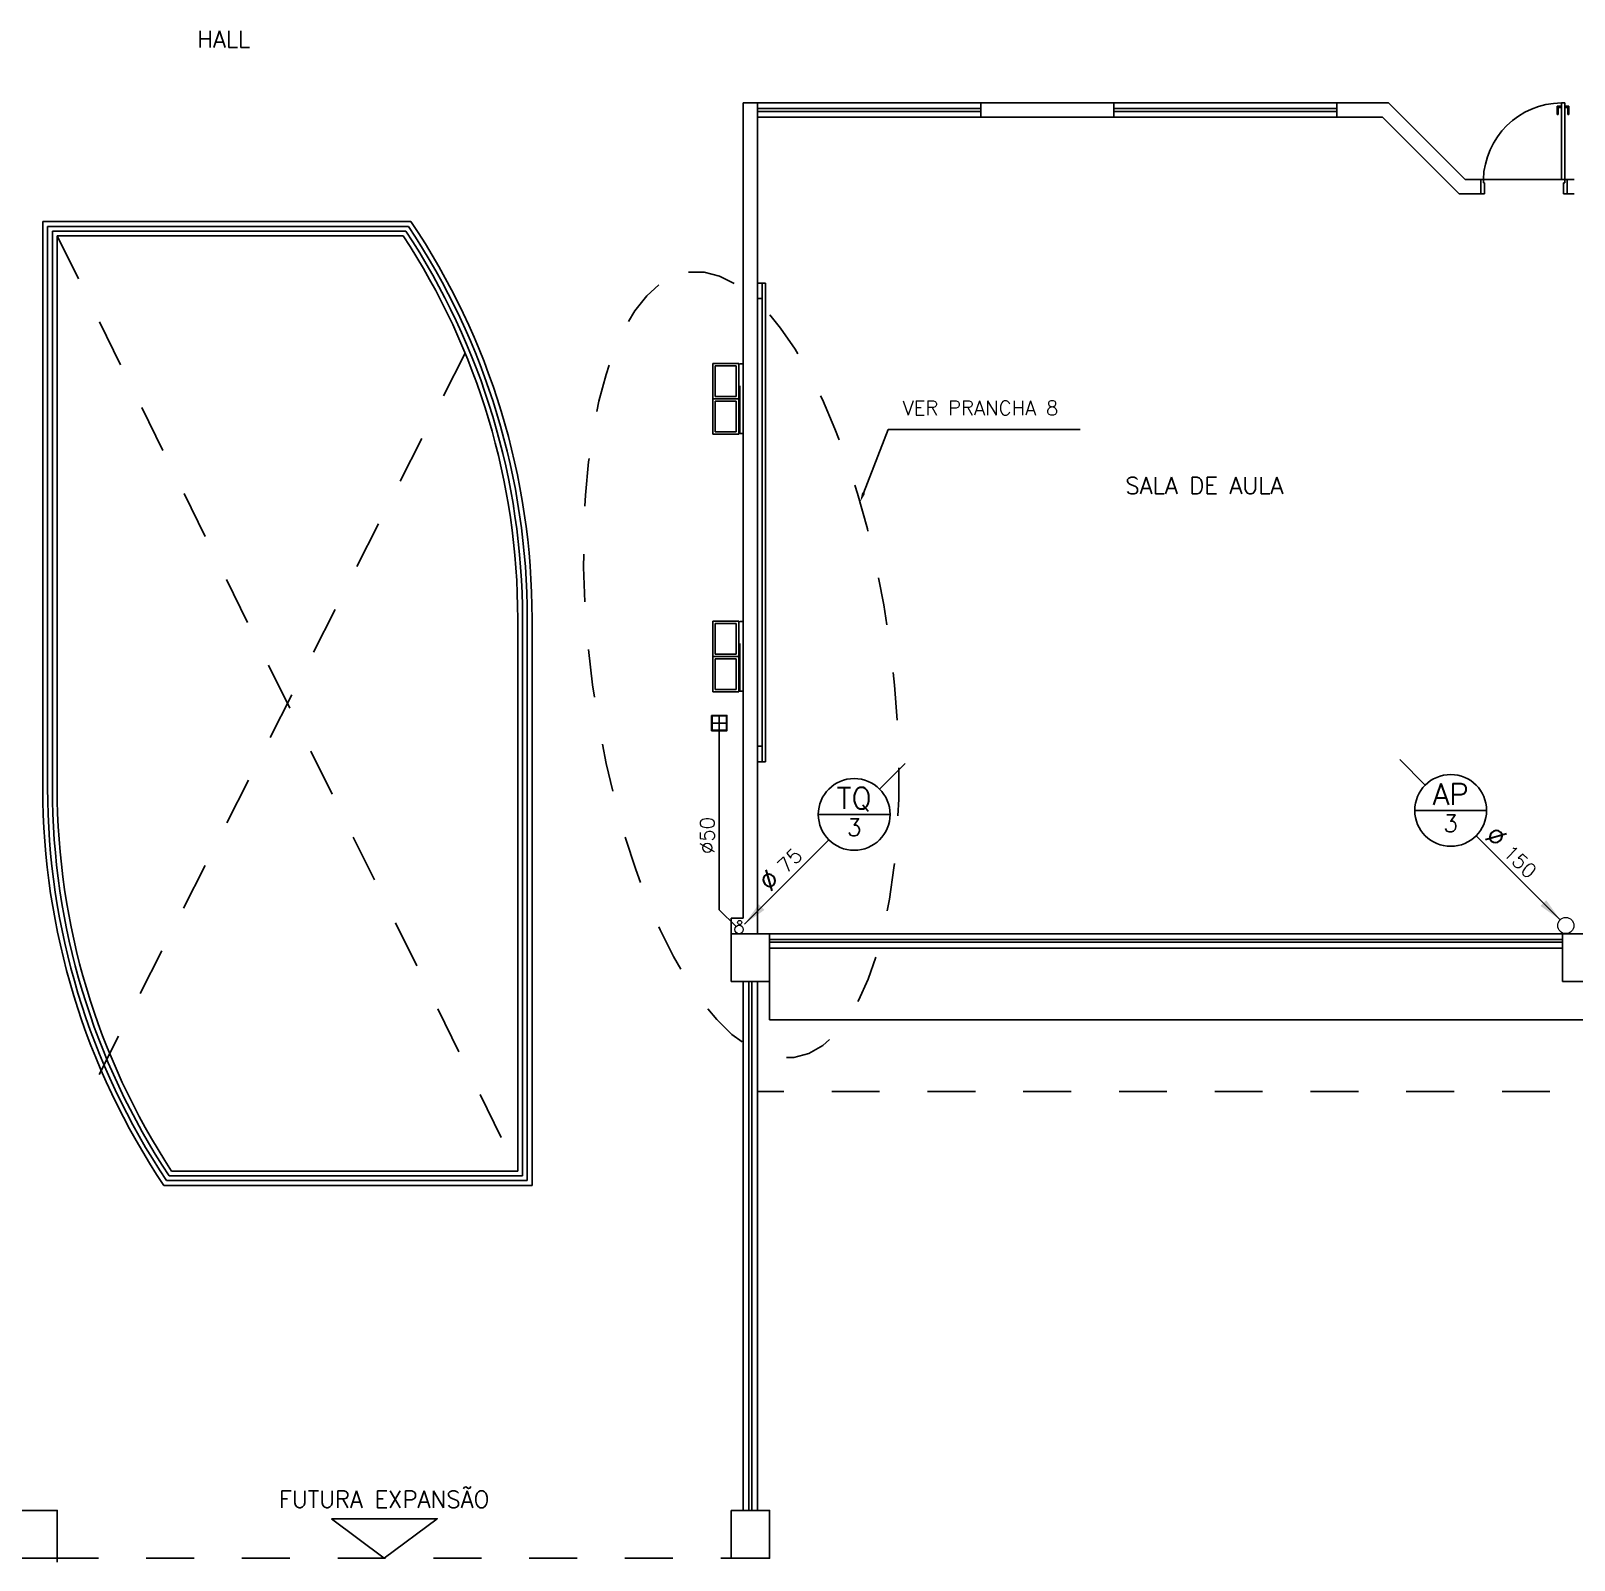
# Model space of a CAD drawing. Header units: millimetres. Extents: x -2485 to 3289, y -257 to 1952.
# Drawn here: x 20.567 to 23.791, y 35.235 to 38.431 of the extents above; entities that cross this region are included whole.
import ezdxf
from ezdxf.enums import TextEntityAlignment as Align

# ---------------------------------------------------------------- set-up
doc = ezdxf.new("R2010")
doc.units = ezdxf.units.MM
doc.header["$LTSCALE"] = 0.3
for name, pattern in [('CONTINUO', [0]), ('HIDDEN2', [0.1875, 0.125, -0.0625]), ('T-5CM', [0.1, 0.05, -0.05])]:
    doc.linetypes.add(name, pattern=pattern)
for name, color, linetype in [('AF', 4, 'Continuous'), ('IMPLANTAÇÃO ESGOTO', 2, 'Continuous'), ('PAREDE', 7, 'CONTINUO'), ('PILAR', 2, 'Continuous'), ('PROJEÇÃO', 11, 'HIDDEN2'), ('SAN', 11, 'Continuous'), ('TEX', 11, 'Continuous'), ('TEXTO', 3, 'Continuous')]:
    doc.layers.add(name, color=color, linetype=linetype)
doc.layers.add('prumada', color=9, linetype='Continuous', lineweight=15)
doc.styles.add('ROMANS', font='romans.shx', dxfattribs={"height": 0.03})

# ---------------------------------------------------------------- blocks, each defined once
blk = doc.blocks.new('CS150')
at = {"layer": 'SAN'}
for p, q in [((-0.075, 0), (0.075, 0)), ((0, 0.075), (0, -0.075))]:
    blk.add_line(p, q, dxfattribs=at)
for points in [[(-0.08, 0.08), (-0.08, -0.08), (0.08, -0.08), (0.08, 0.08)], [(-0.075, 0.075), (-0.075, -0.075), (0.075, -0.075), (0.075, 0.075)]]:
    blk.add_lwpolyline(points, close=True, dxfattribs=at)
blk = doc.blocks.new('n135')
at = {"layer": 'TEX'}
blk.add_line((-0.2936, 0.2936), (-0.347, 0.347), dxfattribs=at)
at = {"layer": 'TEX', "color": 5, "linetype": 'Continuous'}
blk.add_line((-0.3155, 0.2405), (-0.1655, 0.2405), dxfattribs=at)
at = {"layer": 'TEX', "color": 11}
blk.add_line((-0.0113, 0.0113), (-0.1875, 0.1875), dxfattribs=at)
blk.add_line((-0.0113, 0.0113), (-0.1875, 0.1875), dxfattribs=at)
at = {"layer": 'TEX', "color": 5, "linetype": 'Continuous'}
blk.add_circle((-0.2405, 0.2405), 0.075, dxfattribs=at)
blk.add_circle((-0.2405, 0.2405), 0.075, dxfattribs=at)
at = {"layer": 'TEX', "color": 11}
blk.add_solid([(-0.0526, 0.0408), (-0.0408, 0.0526), (-0.0113, 0.0113)], dxfattribs=at)
blk.add_solid([(-0.0526, 0.0408), (-0.0408, 0.0526), (-0.0113, 0.0113)], dxfattribs=at)
at = {"layer": 'TEX', "color": 5, "style": 'ROMANS'}
blk.add_text('%%c', height=0.04, rotation=315, dxfattribs=at).set_placement((-0.1722, 0.1839))
at = {"layer": 'TEX', "color": 9, "linetype": 'Continuous', "style": 'ROMANS'}
for tag, height, p in [('L', 0.045, (-0.2405, 0.2518)), ('N', 0.036, (-0.2405, 0.1956))]:
    blk.add_attdef(tag, text='', height=height, dxfattribs=at).set_placement(p, align=Align.CENTER)
at = {"layer": 'TEX', "color": 5, "linetype": 'Continuous', "style": 'ROMANS'}
blk.add_attdef('N', (-0.1334, 0.1503), '', height=0.03, rotation=315, dxfattribs=at)
blk = doc.blocks.new('n45')
at = {"layer": 'TEX'}
blk.add_line((0.2936, 0.2936), (0.347, 0.347), dxfattribs=at)
at = {"layer": 'TEX', "color": 5, "linetype": 'Continuous'}
blk.add_line((0.1655, 0.2405), (0.3155, 0.2405), dxfattribs=at)
at = {"layer": 'TEX', "color": 11}
blk.add_line((0.0115, 0.0115), (0.1875, 0.1875), dxfattribs=at)
at = {"layer": 'TEX', "color": 5, "linetype": 'Continuous'}
blk.add_circle((0.2405, 0.2405), 0.075, dxfattribs=at)
at = {"layer": 'TEX', "color": 11}
blk.add_solid([(0.0527, 0.0409), (0.0409, 0.0527), (0.0115, 0.0115)], dxfattribs=at)
at = {"layer": 'TEX', "color": 5, "style": 'ROMANS'}
blk.add_text('%%c', height=0.04, rotation=45, dxfattribs=at).set_placement((0.0649, 0.0766))
at = {"layer": 'TEX', "color": 9, "linetype": 'Continuous', "style": 'ROMANS'}
for tag, height, p in [('L', 0.045, (0.2405, 0.2518)), ('N', 0.036, (0.2405, 0.1956))]:
    blk.add_attdef(tag, text='', height=height, dxfattribs=at).set_placement(p, align=Align.CENTER)
at = {"layer": 'TEX', "color": 5, "linetype": 'Continuous', "style": 'ROMANS'}
blk.add_attdef('N', (0.0984, 0.1153), '', height=0.03, rotation=45, dxfattribs=at)
blk = doc.blocks.new('50')
at = {"layer": 'TEX', "color": 9, "style": 'ROMANS'}
blk.add_text('%%c50', height=0.03, dxfattribs=at).set_placement((0, 0))
blk = doc.blocks.new('SENT')
at = {"layer": 'TEX', "color": 5}
blk.add_lwpolyline([(-0.0825, -0.1105), (-0.0825, 0.1105), (0, 0)], close=True, dxfattribs=at)

msp = doc.modelspace()

# ---------------------------------------------------------------- linework, layer by layer
at = {"layer": 'IMPLANTAÇÃO ESGOTO'}
for p, q in [((22.005365, 36.594301), (22.005365, 36.984301)), ((22.040431, 36.559235), (22.005365, 36.594301))]:
    msp.add_line(p, q, dxfattribs=at)
at = {"layer": 'PAREDE'}
for p, q in [((22.055365, 36.576446), (22.055365, 38.280301)), ((23.403365, 38.280301), (22.055365, 38.280301)), ((22.085365, 36.544301), (22.085365, 38.280301)), ((22.551365, 38.268301), (22.085365, 38.268301)), ((22.551365, 38.250301), (22.551365, 38.280301)), ((22.829365, 38.250301), (22.829365, 38.280301)), ((23.295365, 38.268301), (22.829365, 38.268301)), ((23.295365, 38.250301), (23.295365, 38.280301)), ((23.563365, 38.120301), (23.403365, 38.280301)), ((23.764365, 38.273719), (23.755615, 38.273719)), ((23.755615, 38.273719), (23.755615, 38.256219)), ((23.757803, 38.256219), (23.757803, 38.270919)), ((23.757803, 38.270919), (23.764365, 38.270919)), ((23.764365, 38.280301), (23.764365, 38.120301)), ((23.764365, 38.280301), (23.771365, 38.280301)), ((23.771365, 38.120301), (23.771365, 38.280301)), ((23.771365, 38.273719), (23.780115, 38.273719)), ((23.777928, 38.270919), (23.771365, 38.270919)), ((23.777928, 38.256219), (23.777928, 38.270919)), ((23.780115, 38.273719), (23.780115, 38.256219)), ((22.551365, 38.262301), (22.085365, 38.262301)), ((22.085365, 38.250301), (23.390939, 38.250301)), ((23.295365, 38.262301), (22.829365, 38.262301)), ((23.550939, 38.090301), (23.390939, 38.250301)), ((23.755615, 38.256219), (23.757803, 38.256219)), ((23.780115, 38.256219), (23.777928, 38.256219)), ((23.596365, 38.120301), (23.563365, 38.120301)), ((23.596365, 38.120301), (23.596365, 38.090301)), ((23.596365, 38.120301), (23.601365, 38.120301)), ((23.601365, 38.120301), (23.764365, 38.120301)), ((23.601365, 38.120301), (23.601365, 38.113301)), ((23.601365, 38.113301), (23.603865, 38.113301)), ((23.603865, 38.113301), (23.603865, 38.090301)), ((23.764365, 38.120301), (23.771365, 38.120301)), ((23.771365, 38.113301), (23.768865, 38.113301)), ((23.768865, 38.113301), (23.768865, 38.090301)), ((23.776365, 38.120301), (23.771365, 38.120301)), ((23.771365, 38.120301), (23.771365, 38.113301)), ((23.791365, 38.120301), (23.776365, 38.120301)), ((23.776365, 38.120301), (23.776365, 38.090301)), ((23.596365, 38.090301), (23.550939, 38.090301)), ((23.603865, 38.090301), (23.596365, 38.090301)), ((23.776365, 38.090301), (23.768865, 38.090301)), ((23.791365, 38.090301), (23.776365, 38.090301)), ((20.592365, 36.848301), (20.592365, 38.032301)), ((20.592365, 38.032301), (21.361373, 38.032301)), ((20.602365, 36.848301), (20.602365, 38.022301)), ((20.602365, 38.022301), (21.356033, 38.022301)), ((20.612365, 36.848301), (20.612365, 38.012301)), ((20.612365, 38.012301), (21.350671, 38.012301)), ((20.622365, 36.848301), (20.622365, 38.002301)), ((20.622365, 38.002301), (21.345284, 38.002301)), ((22.09466, 37.90369), (22.085365, 37.90369)), ((22.085365, 37.90369), (22.085365, 37.871591)), ((22.09466, 37.871591), (22.09466, 37.90369)), ((22.10166, 37.90369), (22.09466, 37.90369)), ((22.09466, 37.90369), (22.09466, 36.90369)), ((22.10166, 36.90369), (22.10166, 37.90369)), ((22.085365, 37.871591), (22.09466, 37.871591)), ((21.584365, 37.202301), (21.584365, 37.025301)), ((21.594365, 37.202301), (21.594365, 37.025301)), ((21.604365, 37.202301), (21.604365, 37.025301)), ((21.614365, 37.202301), (21.614365, 37.025301)), ((21.584365, 37.025301), (21.584365, 36.048301)), ((21.594365, 37.025301), (21.594365, 36.038301)), ((21.604365, 37.025301), (21.604365, 36.028301)), ((21.614365, 37.025301), (21.614365, 36.018301)), ((22.085365, 36.90369), (22.085365, 36.935789)), ((22.085365, 36.935789), (22.09466, 36.935789)), ((22.09466, 36.935789), (22.09466, 36.90369)), ((22.09466, 36.90369), (22.085365, 36.90369)), ((22.09466, 36.90369), (22.10166, 36.90369)), ((22.030365, 36.544301), (22.030365, 36.576446)), ((22.030365, 36.576446), (22.055365, 36.576446)), ((22.110365, 36.544301), (23.766365, 36.544301)), ((22.110365, 36.532301), (23.766365, 36.532301)), ((22.110365, 36.526301), (23.766365, 36.526301)), ((22.110365, 36.514301), (23.766365, 36.514301)), ((22.055365, 35.339301), (22.055365, 36.444301)), ((22.067365, 35.339301), (22.067365, 36.444301)), ((22.073365, 35.339301), (22.073365, 36.444301)), ((22.085365, 35.339301), (22.085365, 36.444301)), ((22.110365, 36.444301), (22.110365, 36.364296)), ((22.110365, 36.364296), (30.710365, 36.364301)), ((21.584365, 36.048301), (20.861446, 36.048301)), ((21.494365, 36.048301), (20.861446, 36.048301)), ((21.614365, 36.018301), (20.845357, 36.018301)), ((21.614365, 36.018301), (20.845357, 36.018301)), ((21.614365, 36.018301), (20.845357, 36.018301)), ((21.614365, 36.018301), (20.845357, 36.018301)), ((21.604365, 36.028301), (20.850697, 36.028301)), ((21.594365, 36.038301), (20.85606, 36.038301)), ((21.494365, 36.038301), (20.85606, 36.038301)), ((20.622365, 35.231301), (20.622365, 35.304301))]:
    msp.add_line(p, q, dxfattribs=at)
for centre, radius, start, end in [((23.766395, 38.115205), 0.165108, 90.704342, 178.231371), ((20.126365, 37.202301), 1.468, 0, 33.488604), ((20.126365, 37.202301), 1.478, 0, 33.697201), ((20.126365, 37.202301), 1.488, 0, 33.903492), ((20.126365, 37.202301), 1.458, 0, 33.277657), ((22.080365, 36.848301), 1.488, 180, 213.903492), ((22.080365, 36.848301), 1.478, 180, 213.697201), ((22.080365, 36.848301), 1.468, 180, 213.488604), ((22.080365, 36.848301), 1.458, 180, 213.277657)]:
    msp.add_arc(centre, radius, start, end, dxfattribs=at)
at = {"layer": 'PILAR'}
for points in [[(22.030365, 36.444301), (22.110365, 36.444301), (22.110365, 36.544301), (22.030365, 36.544301)], [(23.766365, 36.444301), (23.846365, 36.444301), (23.846365, 36.544301), (23.766365, 36.544301)], [(20.542365, 35.339301), (20.622365, 35.339301), (20.622365, 35.239301), (20.542365, 35.239301)], [(22.030365, 35.339301), (22.110365, 35.339301), (22.110365, 35.239301), (22.030365, 35.239301)]]:
    msp.add_lwpolyline(points, close=True, dxfattribs=at)
at = {"layer": 'PROJEÇÃO'}
for p, q in [((20.622365, 38.002301), (21.584365, 36.048301)), ((20.622365, 38.002301), (21.584365, 36.048301)), ((20.622365, 38.002301), (21.584365, 36.048301)), ((21.474697, 37.757066), (20.709836, 36.249794)), ((30.940365, 36.214301), (22.085365, 36.214301)), ((20.608365, 35.239301), (22.030365, 35.239301))]:
    msp.add_line(p, q, dxfattribs=at)
msp.add_ellipse((22.051226, 37.106146), major_axis=(-0.110085, 0.820485), ratio=0.37830968, dxfattribs=at)
at = {"layer": 'prumada'}
for centre, radius in [((22.046675, 36.552991), 0.00883), ((22.047905, 36.567752), 0.0043), ((23.77364, 36.561355), 0.01698)]:
    msp.add_circle(centre, radius, dxfattribs=at)
at = {"layer": 'SAN'}
for p, q in [((21.991886, 37.661995), (21.991886, 37.735994)), ((22.045886, 37.735994), (21.991886, 37.735994)), ((21.996886, 37.666995), (21.996886, 37.730994)), ((21.996886, 37.730994), (22.040886, 37.730994)), ((22.040886, 37.666995), (22.040886, 37.730994)), ((22.045886, 37.661995), (22.045886, 37.735994)), ((21.991886, 37.661995), (22.045886, 37.661995)), ((21.991886, 37.587997), (21.991886, 37.661995)), ((22.045886, 37.661995), (21.991886, 37.661995)), ((22.040886, 37.666995), (21.996886, 37.666995)), ((21.996886, 37.592997), (21.996886, 37.656995)), ((21.996886, 37.656995), (22.040886, 37.656995)), ((22.040886, 37.592997), (22.040886, 37.656995)), ((22.045886, 37.587997), (22.045886, 37.661995)), ((21.991886, 37.587997), (22.045886, 37.587997)), ((22.040886, 37.592997), (21.996886, 37.592997)), ((21.991886, 37.123496), (21.991886, 37.197495)), ((22.045886, 37.197495), (21.991886, 37.197495)), ((21.996886, 37.128496), (21.996886, 37.192495)), ((21.996886, 37.192495), (22.040886, 37.192495)), ((22.040886, 37.128496), (22.040886, 37.192495)), ((22.045886, 37.123496), (22.045886, 37.197495)), ((21.991886, 37.123496), (22.045886, 37.123496)), ((21.991886, 37.049498), (21.991886, 37.123496)), ((22.045886, 37.123496), (21.991886, 37.123496)), ((22.040886, 37.128496), (21.996886, 37.128496)), ((21.996886, 37.054498), (21.996886, 37.118496)), ((21.996886, 37.118496), (22.040886, 37.118496)), ((22.040886, 37.054498), (22.040886, 37.118496)), ((22.045886, 37.049498), (22.045886, 37.123496)), ((21.991886, 37.049498), (22.045886, 37.049498)), ((22.040886, 37.054498), (21.996886, 37.054498))]:
    msp.add_line(p, q, dxfattribs=at)
at = {"layer": 'SAN', "linetype": 'T-5CM'}
for p, q in [((22.048365, 37.589354), (22.048365, 37.735283)), ((22.048365, 37.735283), (22.055365, 37.735283)), ((22.048365, 37.589354), (22.055365, 37.589354)), ((22.048365, 37.050855), (22.048365, 37.196784)), ((22.048365, 37.196784), (22.055365, 37.196784)), ((22.048365, 37.050855), (22.055365, 37.050855))]:
    msp.add_line(p, q, dxfattribs=at)
at = {"layer": 'TEX', "color": 11}
for p, q in [((22.306732, 37.464857), (22.358262, 37.597768)), ((22.358262, 37.597768), (22.389237, 37.597768)), ((22.389237, 37.597768), (22.759237, 37.597768))]:
    msp.add_line(p, q, dxfattribs=at)
msp.add_solid([(22.30984, 37.463652), (22.303624, 37.466062), (22.299503, 37.44621)], dxfattribs=at)

# ---------------------------------------------------------------- block references
at = {"layer": 'AF', "rotation": 270}
msp.add_blockref('SENT', (21.305691, 35.239301), dxfattribs=at)
at = {"layer": 'IMPLANTAÇÃO ESGOTO', "xscale": 0.1999999999998181, "yscale": 0.1999999999998181, "zscale": 0.2}
msp.add_blockref('CS150', (22.005365, 36.984301), dxfattribs=at)
at = {"layer": 'prumada'}
ref = msp.add_blockref('n45', (22.046675, 36.552991), dxfattribs=at)
ref.add_attrib('L', 'TQ', dxfattribs={"layer": 'TEX', "color": 9, "linetype": 'Continuous', "height": 0.045, "style": 'ROMANS'}).set_placement((22.287223, 36.804832), align=Align.CENTER)
ref.add_attrib('N', '3', dxfattribs={"layer": 'TEX', "color": 9, "linetype": 'Continuous', "height": 0.036, "style": 'ROMANS'}).set_placement((22.287223, 36.748596), align=Align.CENTER)
ref.add_attrib('N', '75', (22.145094, 36.66832), dxfattribs={"layer": 'TEX', "color": 5, "linetype": 'Continuous', "height": 0.03, "rotation": 45, "style": 'ROMANS'})
ref = msp.add_blockref('n135', (23.77364, 36.561355), dxfattribs=at)
ref.add_attrib('L', 'AP', dxfattribs={"layer": 'TEX', "color": 9, "linetype": 'Continuous', "height": 0.045, "style": 'ROMANS'}).set_placement((23.533093, 36.813195), align=Align.CENTER)
ref.add_attrib('N', '3', dxfattribs={"layer": 'TEX', "color": 9, "linetype": 'Continuous', "height": 0.036, "style": 'ROMANS'}).set_placement((23.533093, 36.756959), align=Align.CENTER)
ref.add_attrib('N', '150', (23.640221, 36.711684), dxfattribs={"layer": 'TEX', "color": 5, "linetype": 'Continuous', "height": 0.03, "rotation": 315, "style": 'ROMANS'})
at = {"layer": 'prumada', "rotation": 90}
msp.add_blockref('50', (21.995351, 36.710712), dxfattribs=at)

# ---------------------------------------------------------------- texts
at = {"layer": 'TEX', "color": 3, "insert": (22.388262, 37.627768), "char_height": 0.03, "attachment_point": 7, "style": 'ROMANS'}
msp.add_mtext('\\A1;VER PRANCHA 8', dxfattribs=at)
at = {"layer": 'TEXTO', "char_height": 0.035, "width": 1, "attachment_point": 5, "style": 'ROMANS'}
for s, insert in [('HALL', (20.970222, 38.413253)), ('{\\Fromans.shx|c0;SALA DE AULA}', (23.018667, 37.480535)), ('FUTURA EXPANSÃO', (21.305347, 35.362433))]:
    msp.add_mtext(s, dxfattribs=dict(at, insert=insert))

doc.saveas('drawing.dxf')
